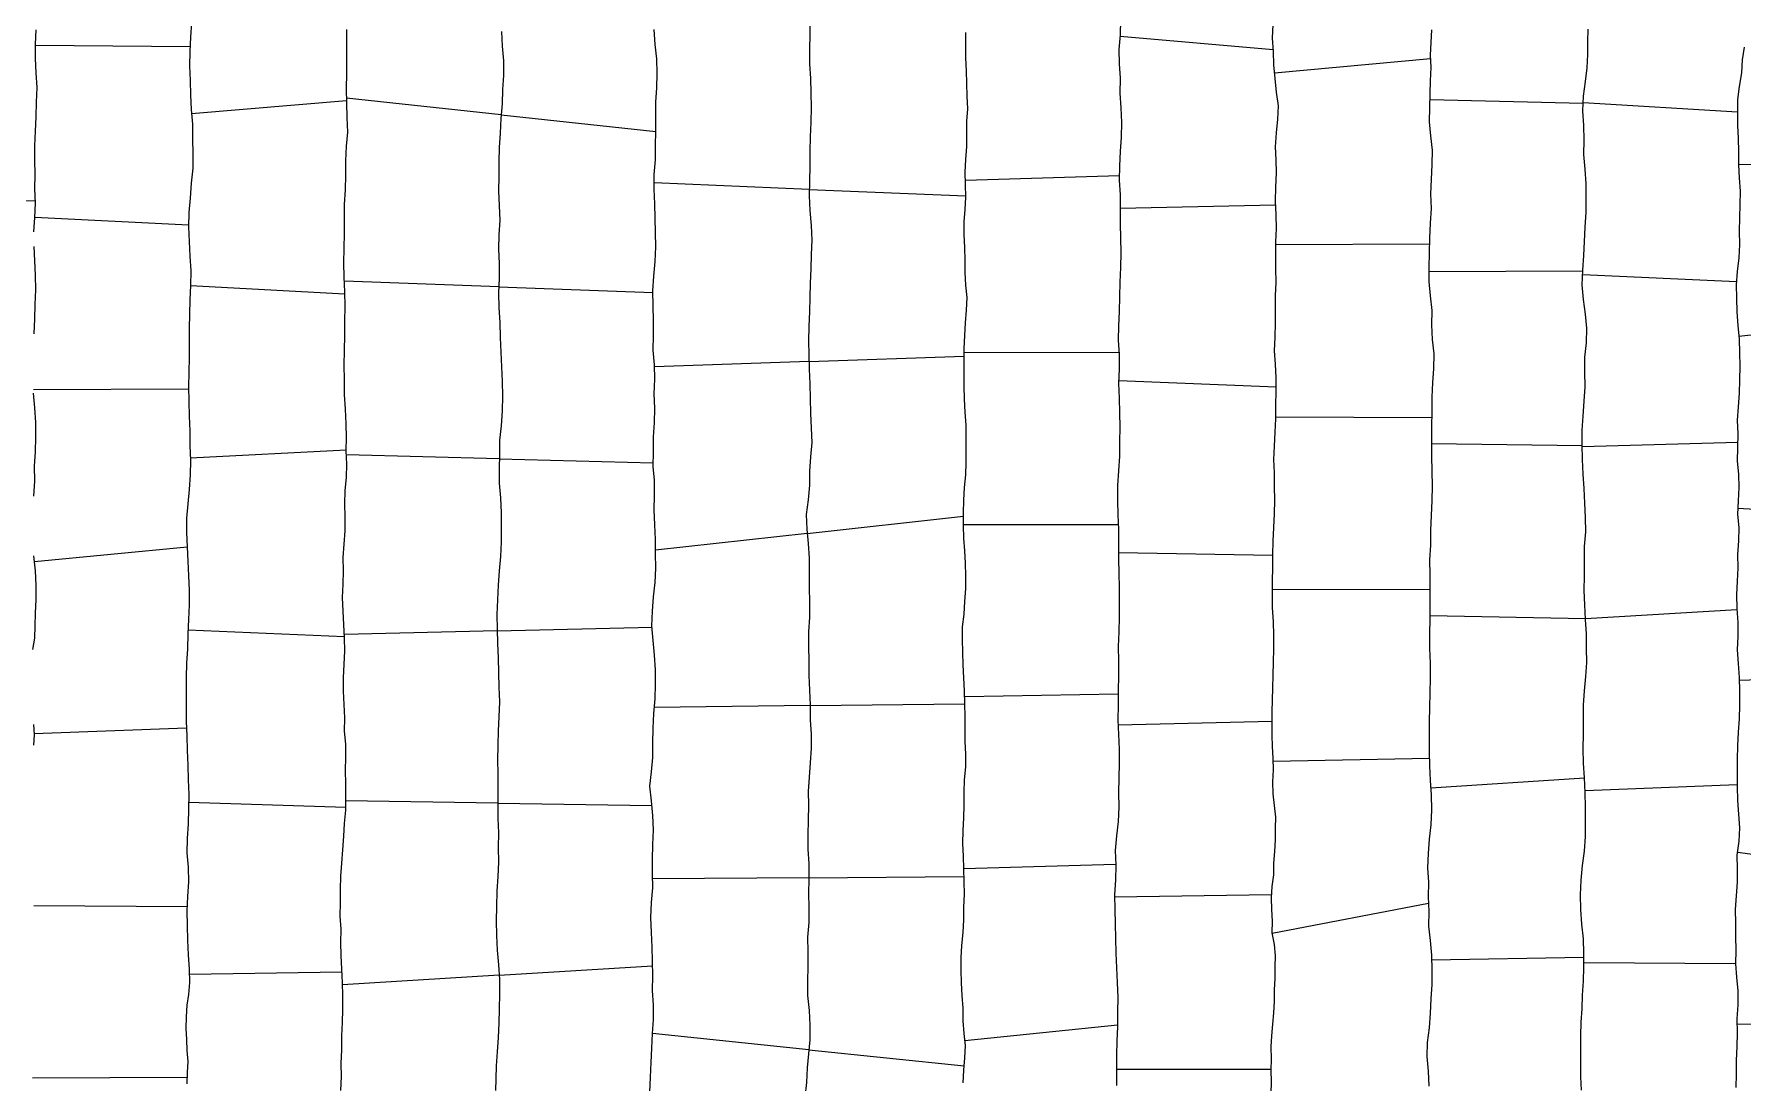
# Model space of a CAD drawing. Extents: x 703186 to 703989, y 1560402 to 1561368.
# Drawn here: x 703243.44 to 703293.05, y 1560536.59 to 1560567.02 of the extents above; entities that cross this region are included whole.
import ezdxf

# ---------------------------------------------------------------- set-up
doc = ezdxf.new("R2010")
doc.units = 0
doc.layers.add('10124_2002_REAL', color=30, linetype='Continuous')
doc.layers.add('AGROCAD PLL', color=7, linetype='Continuous')

msp = doc.modelspace()

# ---------------------------------------------------------------- linework, layer by layer
at = {"layer": '10124_2002_REAL'}
for points in [[(703248.0034, 1560567.3613), (703247.9797, 1560566.9378), (703247.9572, 1560566.5187), (703247.9485, 1560566.1013), (703247.9677, 1560565.6825), (703247.9764, 1560565.258), (703247.9978, 1560564.837), (703248.0333, 1560564.4137), (703248.0356, 1560563.9839), (703248.0441, 1560563.5539), (703248.0419, 1560563.1313), (703247.9972, 1560562.6987), (703247.9688, 1560562.2664), (703247.9292, 1560561.8463), (703247.924, 1560561.4329), (703247.935, 1560561.0076), (703247.9634, 1560560.5822), (703247.9864, 1560560.158), (703247.9802, 1560559.728), (703247.9582, 1560559.31), (703247.9503, 1560558.8977), (703247.9404, 1560558.479), (703247.9412, 1560558.0595), (703247.9352, 1560557.6393), (703247.9327, 1560557.2171), (703247.9204, 1560556.7882), (703247.9271, 1560556.3588), (703247.943, 1560555.9403), (703247.9559, 1560555.5163), (703247.9558, 1560555.0855), (703247.9782, 1560554.6545), (703247.9697, 1560554.2361), (703247.9409, 1560553.8114), (703247.9045, 1560553.3938), (703247.8581, 1560552.9754), (703247.8625, 1560552.5603), (703247.885, 1560552.1439), (703247.8992, 1560551.7251), (703247.9235, 1560551.3057), (703247.9422, 1560550.8887), (703247.9419, 1560550.4624), (703247.9162, 1560550.0354), (703247.8988, 1560549.6216), (703247.8866, 1560549.1896), (703247.8576, 1560548.7675), (703247.8511, 1560548.3491), (703247.8483, 1560547.9296), (703247.8481, 1560547.5173), (703247.8544, 1560547.0781), (703247.8721, 1560546.6561), (703247.8848, 1560546.2355), (703247.9001, 1560545.8051), (703247.9129, 1560545.3858), (703247.9342, 1560544.9583), (703247.92, 1560544.5376), (703247.9065, 1560544.1095), (703247.8835, 1560543.6815), (703247.8763, 1560543.2686), (703247.9098, 1560542.8462), (703247.9192, 1560542.4237), (703247.8869, 1560542.0003), (703247.873, 1560541.5745), (703247.8783, 1560541.1581), (703247.8893, 1560540.7329), (703247.9117, 1560540.3018), (703247.9443, 1560539.8908), (703247.9497, 1560539.5), (703247.9208, 1560539.1537), (703247.872, 1560538.8391), (703247.8513, 1560538.5073), (703247.8468, 1560538.1664), (703247.8599, 1560537.846), (703247.8755, 1560537.526), (703247.8962, 1560537.2106), (703247.8814, 1560536.8861), (703247.8706, 1560536.5596)], [(703265.9611, 1560567.4254), (703265.9586, 1560567.0095), (703265.9512, 1560566.5868), (703265.9523, 1560566.1607), (703265.9776, 1560565.7352), (703265.9883, 1560565.3186), (703265.9973, 1560564.8932), (703265.9891, 1560564.4654), (703265.9741, 1560564.0403), (703265.9598, 1560563.6173), (703265.9553, 1560563.1902), (703265.9547, 1560562.7602), (703265.9367, 1560562.329), (703265.9566, 1560561.9061), (703265.9973, 1560561.4734), (703266.0157, 1560561.0466), (703266.0025, 1560560.6341), (703265.9873, 1560560.2173), (703265.9716, 1560559.7942), (703265.9571, 1560559.3858), (703265.9514, 1560558.9717), (703265.932, 1560558.5351), (703265.9202, 1560558.1212), (703265.9303, 1560557.7165), (703265.9445, 1560557.297), (703265.9632, 1560556.8735), (703265.9656, 1560556.4486), (703265.9771, 1560556.0247), (703265.9985, 1560555.5874), (703266.0159, 1560555.1763), (703265.9776, 1560554.762), (703265.9456, 1560554.3454), (703265.9453, 1560553.9318), (703265.9075, 1560553.5098), (703265.8567, 1560553.0864), (703265.8693, 1560552.6621), (703265.9157, 1560552.2421), (703265.9356, 1560551.8197), (703265.9409, 1560551.3901), (703265.9443, 1560550.9659), (703265.947, 1560550.5402), (703265.9457, 1560550.1075), (703265.9254, 1560549.6819), (703265.9252, 1560549.2556), (703265.9295, 1560548.8337), (703265.9294, 1560548.4126), (703265.9538, 1560547.9899), (703265.9675, 1560547.5578), (703265.9724, 1560547.1254), (703265.9937, 1560546.7121), (703265.9971, 1560546.3023), (703265.9684, 1560545.8801), (703265.9381, 1560545.4569), (703265.9125, 1560545.0483), (703265.9168, 1560544.6438), (703265.9137, 1560544.2133), (703265.9008, 1560543.784), (703265.9039, 1560543.3718), (703265.9298, 1560542.9418), (703265.9329, 1560542.5107), (703265.9222, 1560542.0862), (703265.9348, 1560541.6732), (703265.9288, 1560541.2467), (703265.8894, 1560540.816), (703265.9001, 1560540.391), (703265.8999, 1560539.965), (703265.8925, 1560539.5398), (703265.8923, 1560539.1236), (703265.9365, 1560538.6907), (703265.9636, 1560538.2658), (703265.9616, 1560537.8409), (703265.919, 1560537.4315), (703265.883, 1560537.0204), (703265.8671, 1560536.595), (703265.8159, 1560536.1728)], [(703274.9779, 1560567.4398), (703274.9684, 1560567.0047), (703274.9316, 1560566.5801), (703274.9412, 1560566.1661), (703274.9709, 1560565.7451), (703274.9646, 1560565.3118), (703274.992, 1560564.8857), (703275.0045, 1560564.4588), (703274.9945, 1560564.038), (703274.9663, 1560563.6174), (703274.9513, 1560563.2045), (703274.9428, 1560562.7906), (703274.9655, 1560562.3649), (703274.9743, 1560561.9428), (703274.9739, 1560561.5217), (703274.9784, 1560561.0989), (703274.9867, 1560560.6848), (703274.9745, 1560560.2513), (703274.9647, 1560559.8221), (703274.952, 1560559.4005), (703274.9449, 1560558.9757), (703274.9243, 1560558.5591), (703274.9101, 1560558.1427), (703274.9371, 1560557.7242), (703274.9427, 1560557.3043), (703274.9251, 1560556.8827), (703274.9422, 1560556.4571), (703274.9515, 1560556.0369), (703274.9647, 1560555.6191), (703274.9549, 1560555.1895), (703274.9529, 1560554.7724), (703274.9231, 1560554.3533), (703274.895, 1560553.9269), (703274.8916, 1560553.4937), (703274.9054, 1560553.0706), (703274.9233, 1560552.6496), (703274.925, 1560552.2232), (703274.9176, 1560551.7988), (703274.9309, 1560551.3768), (703274.94, 1560550.9547), (703274.9409, 1560550.5297), (703274.9446, 1560550.1033), (703274.9323, 1560549.6773), (703274.9123, 1560549.249), (703274.9242, 1560548.8246), (703274.9255, 1560548.4033), (703274.9078, 1560547.9756), (703274.9081, 1560547.5512), (703274.9065, 1560547.1253), (703274.9166, 1560546.6996), (703274.9395, 1560546.2761), (703274.9434, 1560545.8552), (703274.9306, 1560545.4363), (703274.917, 1560545.0083), (703274.9271, 1560544.5851), (703274.9149, 1560544.1729), (703274.8633, 1560543.758), (703274.8273, 1560543.3306), (703274.8393, 1560542.9067), (703274.8333, 1560542.4788), (703274.8089, 1560542.0468), (703274.8153, 1560541.6189), (703274.8238, 1560541.2018), (703274.8325, 1560540.7782), (703274.8451, 1560540.3547), (703274.8603, 1560539.9312), (703274.8803, 1560539.5053), (703274.9034, 1560539.0688), (703274.8933, 1560538.6466), (703274.8904, 1560538.2191), (703274.8757, 1560537.8052), (703274.8596, 1560537.3847), (703274.8594, 1560536.9455), (703274.8634, 1560536.5144)], [(703279.3547, 1560536.282), (703279.3642, 1560536.6194), (703279.3574, 1560536.9565), (703279.3633, 1560537.2861), (703279.3573, 1560537.6311), (703279.3766, 1560537.9558), (703279.4035, 1560538.2907), (703279.4337, 1560538.6178), (703279.4488, 1560538.9484), (703279.4495, 1560539.286), (703279.4683, 1560539.6188), (703279.4738, 1560539.9519), (703279.4827, 1560540.272), (703279.4477, 1560540.603), (703279.3825, 1560540.9417), (703279.39, 1560541.2808), (703279.3771, 1560541.6168), (703279.3627, 1560541.9542), (703279.378, 1560542.2862), (703279.4267, 1560542.6232), (703279.4353, 1560542.9674), (703279.4621, 1560543.3035), (703279.477, 1560543.6368), (703279.483, 1560543.976), (703279.4872, 1560544.3029), (703279.4542, 1560544.6381), (703279.4115, 1560544.9756), (703279.4025, 1560545.328), (703279.4178, 1560545.6716), (703279.4108, 1560546.015), (703279.3934, 1560546.3488), (703279.3816, 1560546.6804), (703279.3838, 1560547.0177), (703279.3854, 1560547.3519), (703279.3892, 1560547.6968), (703279.4012, 1560548.0491), (703279.4073, 1560548.4165), (703279.4181, 1560548.7936), (703279.4263, 1560549.1812), (703279.433, 1560549.5753), (703279.4179, 1560549.9778), (703279.3969, 1560550.374), (703279.392, 1560550.771), (703279.3933, 1560551.1608), (703279.4059, 1560551.5396), (703279.4005, 1560551.9234), (703279.4106, 1560552.3087), (703279.427, 1560552.7101), (703279.446, 1560553.1049), (703279.4579, 1560553.5019), (703279.4472, 1560553.8965), (703279.4514, 1560554.2909), (703279.4319, 1560554.6803), (703279.4541, 1560555.069), (703279.4741, 1560555.4684), (703279.4894, 1560555.8604), (703279.4913, 1560556.2556), (703279.4979, 1560556.6589), (703279.4945, 1560557.054), (703279.4783, 1560557.4469), (703279.4532, 1560557.8382), (703279.466, 1560558.2313), (703279.4822, 1560558.6364), (703279.4798, 1560559.037), (703279.4835, 1560559.4327), (703279.4997, 1560559.8308), (703279.4928, 1560560.2173), (703279.491, 1560560.6009), (703279.4891, 1560560.9983), (703279.5093, 1560561.3836), (703279.4998, 1560561.7813), (703279.4778, 1560562.1773), (703279.4938, 1560562.5874), (703279.5064, 1560562.9951), (703279.4949, 1560563.3783), (703279.4801, 1560563.7565), (703279.5055, 1560564.1635), (703279.5437, 1560564.5556), (703279.5618, 1560564.9418), (703279.5126, 1560565.3411), (703279.465, 1560565.735), (703279.4288, 1560566.1293), (703279.4184, 1560566.5224), (703279.3933, 1560566.9056), (703279.4091, 1560567.3032)], [(703243.4273, 1560561.2831), (703243.4543, 1560561.7007), (703243.4744, 1560562.1151), (703243.4622, 1560562.5347), (703243.4649, 1560562.9508), (703243.4579, 1560563.3633), (703243.4578, 1560563.7866), (703243.4749, 1560564.2068), (703243.4965, 1560564.6232), (703243.5115, 1560565.0515), (703243.5237, 1560565.4737), (703243.5003, 1560565.9009), (703243.4783, 1560566.3176), (703243.4822, 1560566.7369), (703243.4986, 1560567.1533)], [(703252.3409, 1560536.3684), (703252.3598, 1560536.77), (703252.3562, 1560537.1536), (703252.3731, 1560537.5502), (703252.3742, 1560537.9524), (703252.3919, 1560538.3371), (703252.4049, 1560538.7213), (703252.4057, 1560539.1179), (703252.3876, 1560539.501), (703252.3678, 1560539.8842), (703252.349, 1560540.2825), (703252.3418, 1560540.6577), (703252.3493, 1560541.0458), (703252.326, 1560541.4261), (703252.3347, 1560541.8096), (703252.3357, 1560542.197), (703252.3438, 1560542.5849), (703252.3769, 1560542.9625), (703252.4041, 1560543.3516), (703252.4335, 1560543.7449), (703252.4529, 1560544.1141), (703252.4842, 1560544.4987), (703252.4897, 1560544.8911), (703252.4856, 1560545.2677), (703252.4793, 1560545.6548), (703252.4921, 1560546.0418), (703252.4861, 1560546.4136), (703252.4474, 1560546.8001), (703252.4637, 1560547.1834), (703252.4406, 1560547.5696), (703252.4223, 1560547.9553), (703252.4231, 1560548.3457), (703252.4391, 1560548.7377), (703252.456, 1560549.1189), (703252.4472, 1560549.5054), (703252.4305, 1560549.8814), (703252.4111, 1560550.2738), (703252.3951, 1560550.672), (703252.4102, 1560551.0578), (703252.4192, 1560551.4465), (703252.4152, 1560551.838), (703252.4427, 1560552.2241), (703252.4715, 1560552.6105), (703252.4714, 1560553.009), (703252.4621, 1560553.3907), (703252.4682, 1560553.7778), (703252.5055, 1560554.1589), (703252.5187, 1560554.5403), (703252.4997, 1560554.9275), (703252.5056, 1560555.3229), (703252.4936, 1560555.7194), (703252.4774, 1560556.1405), (703252.4464, 1560556.5624), (703252.4448, 1560556.9912), (703252.442, 1560557.4202), (703252.4469, 1560557.8415), (703252.4617, 1560558.274), (703252.4616, 1560558.6978), (703252.4646, 1560559.1202), (703252.4621, 1560559.5442), (703252.4421, 1560559.9731), (703252.4343, 1560560.3923), (703252.4426, 1560560.8135), (703252.4541, 1560561.2381), (703252.445, 1560561.6534), (703252.448, 1560562.081), (703252.477, 1560562.5025), (703252.4916, 1560562.9275), (703252.4908, 1560563.346), (703252.51, 1560563.7729), (703252.5421, 1560564.1805), (703252.5243, 1560564.6009), (703252.5128, 1560565.0215), (703252.5103, 1560565.4506), (703252.513, 1560565.8846), (703252.5212, 1560566.3133), (703252.5136, 1560566.731), (703252.5205, 1560567.1568)], [(703257.0045, 1560567.0997), (703257.0224, 1560566.6799), (703257.0656, 1560566.2539), (703257.0617, 1560565.8262), (703257.0382, 1560565.4155), (703257.031, 1560564.9994), (703256.9849, 1560564.5719), (703256.9649, 1560564.1532), (703256.9407, 1560563.733), (703256.9269, 1560563.3191), (703256.9261, 1560562.8977), (703256.9242, 1560562.4741), (703256.9425, 1560562.0452), (703256.9568, 1560561.6282), (703256.9256, 1560561.2018), (703256.9171, 1560560.7875), (703256.9432, 1560560.3681), (703256.9409, 1560559.9388), (703256.9252, 1560559.511), (703256.9327, 1560559.088), (703256.9557, 1560558.6545), (703256.9716, 1560558.2243), (703256.9837, 1560557.7932), (703257.0044, 1560557.3709), (703257.0266, 1560556.9398), (703257.0325, 1560556.518), (703257.03, 1560556.0967), (703256.9989, 1560555.6581), (703256.9501, 1560555.2386), (703256.9474, 1560554.8279), (703256.9369, 1560554.4106), (703256.9395, 1560553.9902), (703256.9753, 1560553.5629), (703256.9979, 1560553.1322), (703256.9945, 1560552.7078), (703256.9955, 1560552.2878), (703256.9758, 1560551.8628), (703256.9408, 1560551.4455), (703256.9116, 1560551.0279), (703256.8948, 1560550.6031), (703256.874, 1560550.1828), (703256.8774, 1560549.7542), (703256.8872, 1560549.3426), (703256.9119, 1560548.9247), (703256.9248, 1560548.488), (703256.931, 1560548.0685), (703256.9457, 1560547.648), (703256.9322, 1560547.2159), (703256.9155, 1560546.802), (703256.8987, 1560546.3753), (703256.8928, 1560545.9597), (703256.9055, 1560545.5564), (703256.904, 1560545.1265), (703256.8973, 1560544.7012), (703256.9048, 1560544.2676), (703256.9173, 1560543.8435), (703256.9109, 1560543.4228), (703256.9197, 1560542.998), (703256.9016, 1560542.5768), (703256.8707, 1560542.1485), (703256.8619, 1560541.7074), (703256.8544, 1560541.291), (703256.858, 1560540.8631), (703256.8813, 1560540.4415), (703256.9193, 1560540.0158), (703256.9453, 1560539.5899), (703256.9512, 1560539.1617), (703256.9445, 1560538.7333), (703256.9337, 1560538.3189), (703256.9091, 1560537.9027), (703256.8825, 1560537.4863), (703256.8565, 1560537.0802), (703256.8433, 1560536.7034), (703256.8368, 1560536.3692)], [(703261.3173, 1560536.3179), (703261.3349, 1560536.7507), (703261.3497, 1560537.1775), (703261.3691, 1560537.5924), (703261.3922, 1560538.0187), (703261.4164, 1560538.4289), (703261.416, 1560538.8463), (703261.3918, 1560539.2709), (703261.4042, 1560539.6972), (703261.3903, 1560540.1167), (703261.3855, 1560540.5308), (703261.3635, 1560540.9538), (703261.3416, 1560541.3885), (703261.3612, 1560541.82), (703261.4009, 1560542.2498), (703261.387, 1560542.6603), (703261.3913, 1560543.0744), (703261.4059, 1560543.508), (703261.4172, 1560543.9308), (703261.4045, 1560544.3481), (703261.3611, 1560544.7761), (703261.3156, 1560545.2036), (703261.3646, 1560545.616), (703261.4034, 1560546.028), (703261.3985, 1560546.4517), (703261.4073, 1560546.8817), (703261.4276, 1560547.3048), (703261.4655, 1560547.7291), (703261.4768, 1560548.1565), (703261.4831, 1560548.5766), (703261.4475, 1560549.0013), (703261.4069, 1560549.4258), (703261.3754, 1560549.8477), (703261.3885, 1560550.2759), (703261.4255, 1560550.6978), (703261.4666, 1560551.1124), (703261.4844, 1560551.5293), (703261.4793, 1560551.9475), (703261.481, 1560552.3614), (703261.4609, 1560552.7824), (703261.4395, 1560553.2163), (703261.4487, 1560553.6377), (703261.4452, 1560554.0765), (703261.4078, 1560554.4794), (703261.4193, 1560554.9052), (703261.4219, 1560555.3346), (703261.4535, 1560555.7451), (703261.4578, 1560556.1654), (703261.4432, 1560556.5867), (703261.4594, 1560557.0081), (703261.4463, 1560557.4245), (703261.4105, 1560557.8546), (703261.4207, 1560558.281), (703261.4203, 1560558.7087), (703261.4128, 1560559.1359), (703261.4053, 1560559.5726), (703261.433, 1560560.0008), (703261.4688, 1560560.4291), (703261.4891, 1560560.8475), (703261.476, 1560561.2679), (703261.4708, 1560561.6822), (703261.4577, 1560562.0992), (703261.4402, 1560562.5294), (703261.4403, 1560562.9504), (703261.4766, 1560563.3766), (703261.4792, 1560563.7963), (703261.4873, 1560564.197), (703261.4878, 1560564.6312), (703261.4929, 1560565.046), (703261.5138, 1560565.4659), (703261.5317, 1560565.8858), (703261.5222, 1560566.3061), (703261.4687, 1560566.7281), (703261.4435, 1560567.155)], [(703270.4112, 1560536.5873), (703270.4324, 1560536.9556), (703270.4589, 1560537.3148), (703270.4752, 1560537.6678), (703270.4389, 1560538.0236), (703270.4146, 1560538.39), (703270.4105, 1560538.7513), (703270.3857, 1560539.1197), (703270.3582, 1560539.4878), (703270.3507, 1560539.8545), (703270.3525, 1560540.2214), (703270.3775, 1560540.5788), (703270.4157, 1560540.9502), (703270.4292, 1560541.3164), (703270.4321, 1560541.69), (703270.447, 1560542.0613), (703270.4359, 1560542.4287), (703270.4288, 1560542.8019), (703270.4182, 1560543.1723), (703270.401, 1560543.5384), (703270.4077, 1560543.9091), (703270.4341, 1560544.2788), (703270.4431, 1560544.6425), (703270.4364, 1560545.0178), (703270.448, 1560545.3853), (703270.4846, 1560545.759), (703270.4844, 1560546.1305), (703270.4729, 1560546.4968), (703270.4647, 1560546.8602), (703270.4694, 1560547.2222), (703270.4593, 1560547.5931), (703270.4533, 1560547.9693), (703270.4295, 1560548.3452), (703270.4111, 1560548.7234), (703270.3981, 1560549.0923), (703270.3879, 1560549.455), (703270.3949, 1560549.8274), (703270.4416, 1560550.1898), (703270.459, 1560550.5592), (703270.4932, 1560550.9344), (703270.4849, 1560551.3046), (703270.4744, 1560551.6718), (703270.4606, 1560552.0323), (703270.4346, 1560552.3999), (703270.4236, 1560552.7649), (703270.424, 1560553.1331), (703270.428, 1560553.4966), (703270.4508, 1560553.871), (703270.4879, 1560554.2322), (703270.4993, 1560554.594), (703270.5015, 1560554.9589), (703270.5011, 1560555.3189), (703270.5023, 1560555.681), (703270.4737, 1560556.0558), (703270.4505, 1560556.4295), (703270.4393, 1560556.8043), (703270.44, 1560557.1595), (703270.4393, 1560557.5369), (703270.4396, 1560557.9045), (703270.4603, 1560558.2742), (703270.4799, 1560558.6454), (703270.5112, 1560559.0181), (703270.5279, 1560559.384), (703270.4869, 1560559.7407), (703270.4708, 1560560.1044), (703270.4694, 1560560.4665), (703270.4599, 1560560.8305), (703270.436, 1560561.2067), (703270.4396, 1560561.5777), (703270.4705, 1560561.9365), (703270.4854, 1560562.2943), (703270.4803, 1560562.6595), (703270.4694, 1560563.0141), (703270.4854, 1560563.3908), (703270.5188, 1560563.7608), (703270.5207, 1560564.1313), (703270.5216, 1560564.5024), (703270.5471, 1560564.8562), (703270.527, 1560565.2227), (703270.5179, 1560565.5932), (703270.5082, 1560565.9565), (703270.4894, 1560566.3352), (703270.4894, 1560566.7087), (703270.4893, 1560567.0737)], [(703284.0132, 1560567.1524), (703283.9888, 1560566.7847), (703283.9742, 1560566.4143), (703283.9874, 1560566.0534), (703283.9731, 1560565.6735), (703283.9633, 1560565.291), (703283.9535, 1560564.8956), (703283.9437, 1560564.4842), (703283.9798, 1560564.0742), (703284.0318, 1560563.6565), (703284.0162, 1560563.2368), (703283.998, 1560562.8064), (703283.9822, 1560562.3905), (703283.9959, 1560561.9604), (703283.9737, 1560561.5359), (703283.9504, 1560561.1074), (703283.9389, 1560560.6786), (703283.9326, 1560560.2565), (703283.9343, 1560559.8423), (703283.9692, 1560559.4302), (703284.0208, 1560558.9996), (703284.0056, 1560558.5854), (703284.0297, 1560558.1656), (703284.0756, 1560557.742), (703284.0684, 1560557.3138), (703284.0396, 1560556.9115), (703284.0185, 1560556.4889), (703284.0173, 1560556.0661), (703284.0107, 1560555.6333), (703284.0101, 1560555.2043), (703284.0044, 1560554.7786), (703284.023, 1560554.3444), (703284.0283, 1560553.9093), (703284.0167, 1560553.4891), (703283.9961, 1560553.0516), (703283.98, 1560552.62), (703283.9796, 1560552.1895), (703283.9516, 1560551.7639), (703283.9565, 1560551.3369), (703283.9635, 1560550.9131), (703283.9632, 1560550.4849), (703283.9557, 1560550.0592), (703283.9466, 1560549.6245), (703283.9484, 1560549.1912), (703283.9653, 1560548.7641), (703283.9724, 1560548.3335), (703283.9589, 1560547.9093), (703283.9507, 1560547.4819), (703283.9363, 1560547.0616), (703283.9368, 1560546.6408), (703283.9415, 1560546.2156), (703283.9541, 1560545.7936), (703283.9735, 1560545.3674), (703284.0013, 1560544.9444), (703284.0102, 1560544.5142), (703283.9941, 1560544.0805), (703283.9362, 1560543.6574), (703283.9089, 1560543.247), (703283.8947, 1560542.827), (703283.9242, 1560542.4094), (703283.9163, 1560541.9877), (703283.9269, 1560541.5644), (703283.9222, 1560541.1385), (703283.9681, 1560540.7172), (703284.0069, 1560540.2946), (703284.0139, 1560539.8638), (703284.0152, 1560539.4422), (703283.9894, 1560539.0244), (703283.9697, 1560538.6128), (703283.9402, 1560538.1889), (703283.8872, 1560537.7626), (703283.8729, 1560537.3504), (703283.9163, 1560536.9251), (703283.9327, 1560536.4931)], [(703288.3628, 1560536.3764), (703288.3485, 1560536.7649), (703288.3407, 1560537.1699), (703288.3475, 1560537.5594), (703288.3433, 1560537.9532), (703288.3538, 1560538.3492), (703288.3785, 1560538.7386), (703288.3968, 1560539.1351), (703288.4223, 1560539.539), (703288.431, 1560539.9452), (703288.4342, 1560540.3565), (703288.4229, 1560540.7676), (703288.3772, 1560541.1945), (703288.3457, 1560541.6199), (703288.3358, 1560542.0437), (703288.3524, 1560542.4676), (703288.3963, 1560542.8946), (703288.4488, 1560543.3162), (703288.4757, 1560543.7411), (703288.4823, 1560544.1662), (703288.4828, 1560544.591), (703288.4696, 1560545.0201), (703288.4527, 1560545.4371), (703288.4203, 1560545.8654), (703288.4148, 1560546.2896), (703288.4209, 1560546.7086), (703288.4258, 1560547.1329), (703288.4255, 1560547.5523), (703288.4498, 1560547.9637), (703288.4857, 1560548.381), (703288.5154, 1560548.7924), (703288.5068, 1560549.2018), (703288.5128, 1560549.6181), (703288.4844, 1560550.0333), (703288.4592, 1560550.4615), (703288.4429, 1560550.8814), (703288.4496, 1560551.3036), (703288.4481, 1560551.7285), (703288.4551, 1560552.1558), (703288.4876, 1560552.5767), (703288.4773, 1560552.9989), (703288.4572, 1560553.413), (703288.442, 1560553.8343), (703288.4117, 1560554.2519), (703288.3955, 1560554.6785), (703288.3843, 1560555.1093), (703288.3813, 1560555.5268), (703288.4107, 1560555.9409), (703288.4449, 1560556.3721), (703288.4657, 1560556.7925), (703288.464, 1560557.2204), (703288.4648, 1560557.6467), (703288.5041, 1560558.0623), (703288.5204, 1560558.4868), (703288.481, 1560558.9016), (703288.4219, 1560559.3214), (703288.3871, 1560559.7496), (703288.4061, 1560560.176), (703288.4308, 1560560.6046), (703288.4475, 1560561.011), (703288.4735, 1560561.4267), (703288.5023, 1560561.8547), (703288.5033, 1560562.2724), (703288.4995, 1560562.6806), (703288.469, 1560563.107), (703288.4267, 1560563.5302), (703288.4428, 1560563.9516), (703288.4333, 1560564.37), (703288.398, 1560564.799), (703288.424, 1560565.2273), (703288.4768, 1560565.6504), (703288.5239, 1560566.0506), (703288.5485, 1560566.4348), (703288.5512, 1560566.8043), (703288.5603, 1560567.1696)], [(703293.082, 1560566.651), (703293.0301, 1560566.2775), (703293.0056, 1560565.8994), (703292.9403, 1560565.5074), (703292.8884, 1560565.1241), (703292.8897, 1560564.7305), (703292.8892, 1560564.3744), (703292.9145, 1560564.0038), (703292.9221, 1560563.6088), (703292.9202, 1560563.2277), (703292.9434, 1560562.8527), (703292.9681, 1560562.4639), (703292.9628, 1560562.0757), (703292.9527, 1560561.6951), (703292.9367, 1560561.3069), (703292.9469, 1560560.9202), (703292.9277, 1560560.5288), (703292.8815, 1560560.139), (703292.8582, 1560559.7477), (703292.8622, 1560559.3598), (703292.8751, 1560558.9615), (703292.8986, 1560558.5718), (703292.9418, 1560558.1751), (703292.9524, 1560557.7742), (703292.9621, 1560557.3861), (703292.9547, 1560556.994), (703292.9436, 1560556.6028), (703292.9168, 1560556.2073), (703292.8842, 1560555.8247), (703292.9031, 1560555.4284), (703292.8966, 1560555.0277), (703292.8873, 1560554.6355), (703292.9195, 1560554.256), (703292.9322, 1560553.8697), (703292.9145, 1560553.4794), (703292.8915, 1560553.0867), (703292.9272, 1560552.7088), (703292.9188, 1560552.316), (703292.8935, 1560551.9195), (703292.8978, 1560551.534), (703292.8878, 1560551.1466), (703292.8677, 1560550.7498), (703292.8737, 1560550.3585), (703292.9011, 1560549.9532), (703292.8982, 1560549.5541), (703292.8863, 1560549.1552), (703292.9111, 1560548.7637), (703292.9413, 1560548.3551), (703292.9544, 1560547.9518), (703292.9527, 1560547.5471), (703292.938, 1560547.1504), (703292.9089, 1560546.7652), (703292.888, 1560546.3656), (703292.8826, 1560545.9783), (703292.8835, 1560545.5902), (703292.8805, 1560545.1918), (703292.8896, 1560544.7876), (703292.9243, 1560544.3874), (703292.9515, 1560543.9894), (703292.9302, 1560543.6015), (703292.8765, 1560543.1947), (703292.8823, 1560542.802), (703292.8847, 1560542.41), (703292.8563, 1560542.0166), (703292.8278, 1560541.6158), (703292.8388, 1560541.2227), (703292.8373, 1560540.8406), (703292.8411, 1560540.4358), (703292.8384, 1560540.044), (703292.8646, 1560539.6529), (703292.9025, 1560539.2579), (703292.8988, 1560538.8495), (703292.878, 1560538.4504), (703292.8846, 1560538.0423), (703292.878, 1560537.6403), (703292.8533, 1560537.2387), (703292.8541, 1560536.8425), (703292.8471, 1560536.4585)], [(703243.4361, 1560558.3305), (703243.4637, 1560558.7601), (703243.4724, 1560559.1821), (703243.4892, 1560559.6013), (703243.4786, 1560560.0261), (703243.4621, 1560560.4489), (703243.4362, 1560560.8633)], [(703243.4261, 1560553.6203), (703243.4556, 1560554.0517), (703243.449, 1560554.483), (703243.4752, 1560554.9052), (703243.4871, 1560555.3325), (703243.4862, 1560555.7564), (703243.4617, 1560556.1815), (703243.4234, 1560556.6034)], [(703243.4055, 1560549.1641), (703243.4578, 1560549.4963), (703243.4718, 1560549.8524), (703243.4799, 1560550.2235), (703243.4948, 1560550.6186), (703243.4972, 1560551.0352), (703243.475, 1560551.4519), (703243.4337, 1560551.8863)], [(703243.4277, 1560546.3847), (703243.4451, 1560546.6866), (703243.4337, 1560546.9912)]]:
    msp.add_lwpolyline(points, dxfattribs=at)
at = {"layer": 'AGROCAD PLL', "color": 3, "true_color": 0x00ff00}
for points in [[(703274.9651, 1560566.967), (703279.4145, 1560566.5813)], [(703243.4819, 1560566.7062), (703247.965, 1560566.6645)], [(703279.4496, 1560565.9029), (703283.9777, 1560566.3187)], [(703248.0078, 1560564.7176), (703252.5124, 1560565.0953)], [(703256.9974, 1560564.6877), (703252.5119, 1560565.1714)], [(703256.9974, 1560564.6877), (703252.5119, 1560565.1714)], [(703283.9593, 1560565.1292), (703288.4113, 1560565.0188)], [(703288.4126, 1560565.0399), (703292.8896, 1560564.7682)], [(703256.9974, 1560564.6877), (703261.4874, 1560564.2035)], [(703256.9974, 1560564.6877), (703261.4873, 1560564.2035)], [(703270.4765, 1560562.7837), (703274.9455, 1560562.9211)], [(703265.9446, 1560562.5177), (703261.4402, 1560562.7058)], [(703265.9446, 1560562.5177), (703261.4402, 1560562.7058)], [(703265.9446, 1560562.5177), (703270.4849, 1560562.3282)], [(703238.9579, 1560562.1637), (703243.472, 1560562.1976)], [(703274.9737, 1560561.9728), (703279.4839, 1560562.0668)], [(703243.4547, 1560561.7095), (703247.9248, 1560561.4927)], [(703279.4895, 1560560.9148), (703283.9458, 1560560.9361)], [(703256.9319, 1560559.6926), (703252.4475, 1560559.8572)], [(703256.9319, 1560559.6926), (703252.4475, 1560559.8572)], [(703283.9331, 1560560.1368), (703288.4052, 1560560.1551)], [(703288.4004, 1560560.0484), (703292.8643, 1560559.8495)], [(703247.9801, 1560559.7256), (703252.4624, 1560559.4897)], [(703256.9319, 1560559.6926), (703261.4061, 1560559.5284)], [(703292.9323, 1560558.2621), (703297.4498, 1560558.7541)], [(703265.9369, 1560557.5226), (703261.448, 1560557.3706)], [(703265.9369, 1560557.5226), (703261.448, 1560557.3706)], [(703265.9369, 1560557.5226), (703270.4394, 1560557.675)], [(703270.4395, 1560557.7918), (703274.933, 1560557.7882)], [(703243.423, 1560556.7131), (703247.9213, 1560556.7308)], [(703279.4897, 1560555.917), (703284.0147, 1560555.8952)], [(703247.9744, 1560554.7276), (703252.5002, 1560554.9629)], [(703288.3855, 1560555.0612), (703292.899, 1560555.1786)], [(703256.9442, 1560554.699), (703261.4107, 1560554.5866)], [(703270.4236, 1560552.7966), (703274.9173, 1560552.7917)], [(703243.4495, 1560551.7204), (703247.8851, 1560552.1421)], [(703243.4495, 1560551.7204), (703247.8851, 1560552.1421)], [(703274.9207, 1560551.9789), (703279.4008, 1560551.9008)], [(703283.9573, 1560550.1489), (703288.4823, 1560550.0692)], [(703247.9036, 1560549.736), (703252.4454, 1560549.545)], [(703256.8786, 1560549.705), (703261.3781, 1560549.8121)], [(703292.9439, 1560548.275), (703297.4381, 1560548.421)], [(703265.9677, 1560547.5366), (703261.4437, 1560547.4853)], [(703265.9677, 1560547.5366), (703261.4437, 1560547.4853)], [(703265.9677, 1560547.5366), (703270.4595, 1560547.5875)], [(703265.9677, 1560547.5366), (703270.4594, 1560547.5875)], [(703270.4559, 1560547.8048), (703274.9079, 1560547.8758)], [(703274.9099, 1560546.9805), (703279.3841, 1560547.0866)], [(703279.4127, 1560545.9226), (703283.9475, 1560546.015)], [(703283.9877, 1560545.1511), (703288.4524, 1560545.4445)], [(703283.9877, 1560545.1511), (703288.4521, 1560545.4445)], [(703256.8974, 1560544.7075), (703261.3752, 1560544.637)], [(703265.9327, 1560542.5411), (703261.3921, 1560542.5084)], [(703265.9327, 1560542.5411), (703261.3921, 1560542.5084)], [(703265.9327, 1560542.5411), (703270.4331, 1560542.5734)], [(703256.9378, 1560539.7125), (703261.3947, 1560539.9846)], [(703270.46, 1560537.8165), (703274.8907, 1560538.2685)], [(703292.8806, 1560538.2893), (703297.4174, 1560538.3627)], [(703292.8806, 1560538.2893), (703297.4178, 1560538.3627)], [(703265.9311, 1560537.5481), (703270.4415, 1560537.0788)], [(703243.3884, 1560536.7351), (703247.8769, 1560536.7488)], [(703274.8594, 1560536.99), (703279.358, 1560536.9879)]]:
    msp.add_lwpolyline(points, dxfattribs=at)
at = {"layer": 'AGROCAD PLL', "color": 1, "true_color": 0xff0000}
for points in [[(703292.9203, 1560563.2533), (703297.4752, 1560563.2306)], [(703274.929, 1560556.9754), (703279.4968, 1560556.7847)], [(703265.8836, 1560552.5329), (703270.4239, 1560553.0345)], [(703292.9021, 1560553.2684), (703297.4519, 1560553.0019)], [(703279.3925, 1560550.9204), (703283.9636, 1560550.9052)], [(703279.3925, 1560550.9204), (703283.9635, 1560550.9052)], [(703247.9268, 1560544.739), (703252.4854, 1560544.5852)], [(703292.8882, 1560543.283), (703297.4008, 1560542.6873)], [(703274.8098, 1560541.9875), (703279.3674, 1560542.0557)], [(703279.3841, 1560540.9336), (703283.9208, 1560541.8069)], [(703256.9378, 1560539.7125), (703252.3907, 1560539.4349)], [(703256.9378, 1560539.7125), (703252.3907, 1560539.4349)], [(703265.9311, 1560537.5481), (703261.3923, 1560538.0204)], [(703265.9311, 1560537.5481), (703261.3923, 1560538.0204)], [(703265.9311, 1560537.5481), (703261.3923, 1560538.0204)], [(703265.9311, 1560537.5481), (703261.3923, 1560538.0204)]]:
    msp.add_lwpolyline(points, dxfattribs=at)
at = {"layer": 'AGROCAD PLL', "color": 5, "true_color": 0x0000ff}
for points in [[(703284.0093, 1560555.1465), (703288.3849, 1560555.0879)], [(703256.9442, 1560554.699), (703252.5054, 1560554.8107)], [(703256.9442, 1560554.699), (703252.5054, 1560554.8107)], [(703265.8836, 1560552.5329), (703261.4797, 1560552.0464)], [(703265.8836, 1560552.5329), (703261.4797, 1560552.0464)], [(703288.4825, 1560550.066), (703292.876, 1560550.3246)], [(703256.8786, 1560549.705), (703252.443, 1560549.5994)], [(703256.8786, 1560549.705), (703252.443, 1560549.5994)], [(703243.4435, 1560546.7283), (703247.8621, 1560546.8937)], [(703288.4675, 1560545.0722), (703292.8809, 1560545.251)], [(703256.8974, 1560544.7075), (703252.4881, 1560544.777)], [(703256.8974, 1560544.7075), (703252.4881, 1560544.777)], [(703270.4286, 1560542.809), (703274.8385, 1560542.9352)], [(703243.4297, 1560541.7329), (703247.8772, 1560541.7036)], [(703284.009, 1560540.1626), (703288.4333, 1560540.2345)], [(703288.4321, 1560540.083), (703292.8384, 1560540.0487)], [(703288.4321, 1560540.083), (703292.8381, 1560540.0487)], [(703247.9463, 1560539.745), (703252.3718, 1560539.8062)]]:
    msp.add_lwpolyline(points, dxfattribs=at)

doc.saveas('drawing.dxf')
